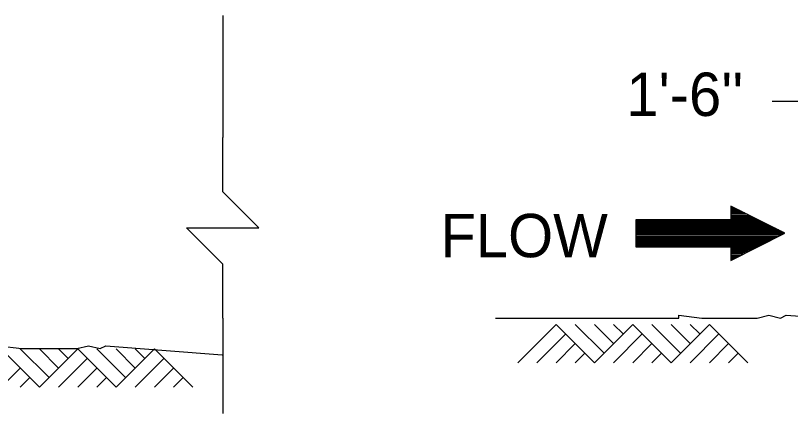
# Model space of a CAD drawing. Extents: x 1000 to 1036.3, y 1000 to 1071.3.
# Drawn here: x 1016.663 to 1020.239, y 1011.615 to 1013.45 of the extents above; entities that cross this region are included whole.
import ezdxf

# ---------------------------------------------------------------- set-up
doc = ezdxf.new("R2010")
doc.units = 0
doc.layers.add('Level 1', color=7, linetype='Continuous')

msp = doc.modelspace()

# ---------------------------------------------------------------- linework, layer by layer
at = {"layer": 'Level 1'}
for p, q in [((1017.619, 1013.4499), (1017.619, 1012.8872)), ((1020.1548, 1013.0552), (1020.3899, 1013.0552)), ((1017.619, 1012.0538), (1017.619, 1011.6147)), ((1018.9809, 1011.8488), (1019.1577, 1012.0257)), ((1019.1577, 1012.0257), (1019.3345, 1011.8488)), ((1019.2462, 1012.0257), (1019.3787, 1011.8931)), ((1019.3344, 1012.0257), (1019.4228, 1011.9373)), ((1019.3345, 1011.8488), (1019.5113, 1012.0257)), ((1019.4228, 1012.0257), (1019.4671, 1011.9814)), ((1019.5113, 1012.0257), (1019.6881, 1011.8488)), ((1019.5998, 1012.0257), (1019.7323, 1011.8931)), ((1019.6881, 1011.8488), (1019.8648, 1012.0257)), ((1019.6881, 1012.0257), (1019.7764, 1011.9373)), ((1019.7764, 1012.0257), (1019.8207, 1011.9814)), ((1019.8648, 1012.0257), (1020.0417, 1011.8488)), ((1019.0693, 1011.8488), (1019.2019, 1011.9814)), ((1019.4229, 1011.8488), (1019.5555, 1011.9814)), ((1019.7765, 1011.8488), (1019.9091, 1011.9814)), ((1019.1577, 1011.8488), (1019.2461, 1011.9373)), ((1019.5113, 1011.8488), (1019.5997, 1011.9373)), ((1019.8648, 1011.8488), (1019.9533, 1011.9373)), ((1016.5965, 1011.9127), (1016.7733, 1011.7358)), ((1016.685, 1011.9127), (1016.8175, 1011.7801)), ((1016.7733, 1011.7358), (1016.9501, 1011.9127)), ((1016.7733, 1011.9127), (1016.8617, 1011.8243)), ((1016.8617, 1011.9127), (1016.9059, 1011.8684)), ((1016.9501, 1011.9127), (1017.1269, 1011.7358)), ((1017.0386, 1011.9127), (1017.1711, 1011.7801)), ((1017.1269, 1011.7358), (1017.3037, 1011.9127)), ((1017.1269, 1011.9127), (1017.2153, 1011.8243)), ((1017.2153, 1011.9127), (1017.2595, 1011.8684)), ((1017.3037, 1011.9127), (1017.4805, 1011.7358)), ((1019.2461, 1011.8488), (1019.2903, 1011.8931)), ((1019.5997, 1011.8488), (1019.6438, 1011.8931)), ((1019.9533, 1011.8488), (1019.9974, 1011.8931)), ((1016.8618, 1011.7358), (1016.9943, 1011.8684)), ((1017.2153, 1011.7358), (1017.3479, 1011.8684)), ((1016.5965, 1011.7358), (1016.6849, 1011.8243)), ((1016.9501, 1011.7358), (1017.0385, 1011.8243)), ((1017.3037, 1011.7358), (1017.3921, 1011.8243)), ((1016.6849, 1011.7358), (1016.7291, 1011.7801)), ((1017.0385, 1011.7358), (1017.0827, 1011.7801)), ((1017.3921, 1011.7358), (1017.4363, 1011.7801))]:
    msp.add_line(p, q, dxfattribs=at)
for points in [[(1017.619, 1012.0538), (1017.619, 1012.3038), (1017.4523, 1012.4705), (1017.7857, 1012.4705), (1017.619, 1012.6372), (1017.619, 1012.8872)], [(1019.964, 1012.5706), (1019.9638, 1012.5706)], [(1019.9766, 1012.5643), (1019.9638, 1012.5643)], [(1019.9891, 1012.5581), (1019.9638, 1012.5581)], [(1020.0017, 1012.5518), (1019.9638, 1012.5518)], [(1020.0142, 1012.5456), (1019.9638, 1012.5456)], [(1020.0268, 1012.5393), (1019.9638, 1012.5393)], [(1020.0895, 1012.5081), (1019.5263, 1012.5081)], [(1020.0958, 1012.505), (1019.5263, 1012.505)], [(1020.0393, 1012.5331), (1019.9638, 1012.5331)], [(1020.0518, 1012.5268), (1019.9638, 1012.5268)], [(1020.0644, 1012.5206), (1019.9638, 1012.5206)], [(1020.0769, 1012.5143), (1019.9638, 1012.5143)], [(1020.1083, 1012.4988), (1019.5263, 1012.4988)], [(1020.1208, 1012.4925), (1019.5263, 1012.4925)], [(1020.1334, 1012.4863), (1019.5263, 1012.4863)], [(1020.1459, 1012.48), (1019.5263, 1012.48)], [(1020.1585, 1012.4738), (1019.5263, 1012.4738)], [(1020.1711, 1012.4675), (1019.5263, 1012.4675)], [(1020.1836, 1012.4613), (1019.5263, 1012.4613)], [(1020.1962, 1012.455), (1019.5263, 1012.455)], [(1020.1962, 1012.455), (1019.5263, 1012.455)], [(1020.2087, 1012.4488), (1019.5263, 1012.4488)], [(1020.2065, 1012.4425), (1019.5263, 1012.4425)], [(1020.1941, 1012.4363), (1019.5263, 1012.4363)], [(1020.1816, 1012.4299), (1019.5263, 1012.4299)], [(1020.1692, 1012.4237), (1019.5263, 1012.4237)], [(1020.1568, 1012.4174), (1019.5263, 1012.4174)], [(1020.1443, 1012.4112), (1019.5263, 1012.4112)], [(1020.1318, 1012.4049), (1019.5263, 1012.4049)], [(1020.1193, 1012.3987), (1019.5263, 1012.3987)], [(1020.1069, 1012.3924), (1019.5263, 1012.3924)], [(1020.0944, 1012.3862), (1019.5263, 1012.3862)], [(1020.082, 1012.3799), (1019.9638, 1012.3799)], [(1020.0695, 1012.3737), (1019.9638, 1012.3737)], [(1020.0695, 1012.3737), (1019.9638, 1012.3737)], [(1020.0571, 1012.3674), (1019.9638, 1012.3674)], [(1020.0447, 1012.3612), (1019.9638, 1012.3612)], [(1020.0322, 1012.3549), (1019.9638, 1012.3549)], [(1020.0198, 1012.3487), (1019.9638, 1012.3487)], [(1020.0073, 1012.3424), (1019.9638, 1012.3424)], [(1019.9948, 1012.3362), (1019.9638, 1012.3362)], [(1019.9823, 1012.3299), (1019.9638, 1012.3299)], [(1019.9699, 1012.3237), (1019.9638, 1012.3237)], [(1018.8776, 1012.0549), (1019.7234, 1012.0549), (1019.7234, 1012.0683), (1019.8308, 1012.0549), (1020.0856, 1012.0549), (1020.1393, 1012.0683), (1020.1929, 1012.0549), (1020.2198, 1012.0683), (1020.3899, 1012.0552)], [(1016.5438, 1011.9137), (1016.5841, 1011.9137), (1016.5841, 1011.9271), (1016.6914, 1011.9137), (1016.9463, 1011.9137), (1016.9999, 1011.9271), (1017.0536, 1011.9137), (1017.0804, 1011.9271), (1017.6171, 1011.8856)]]:
    msp.add_lwpolyline(points, dxfattribs=at)
msp.add_lwpolyline([(1020.2138, 1012.4462), (1019.9638, 1012.5707), (1019.9638, 1012.5082), (1019.5263, 1012.5082), (1019.5263, 1012.3832), (1019.9638, 1012.3832), (1019.9638, 1012.3207)], close=True, dxfattribs=at)

# ---------------------------------------------------------------- texts
for s, p in [("1'-6''", (1019.4821, 1012.9867)), ('FLOW', (1018.6238, 1012.3352))]:
    msp.add_text(s, height=0.2, dxfattribs=at).set_placement(p)

doc.saveas('drawing.dxf')
